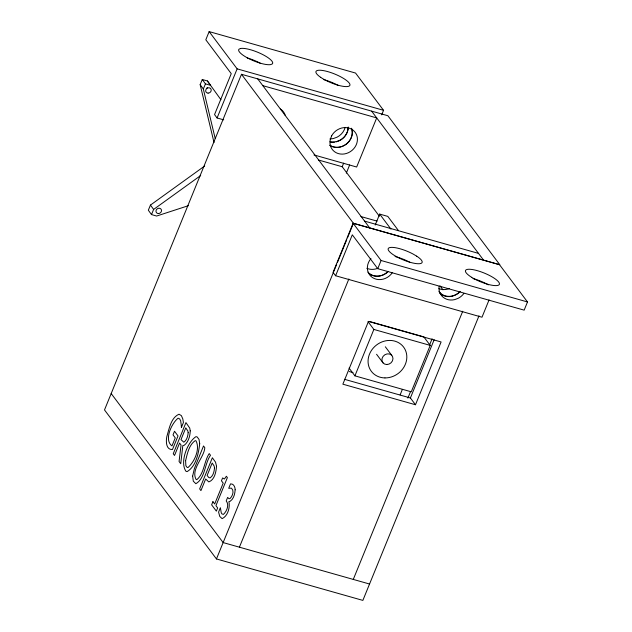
<?xml version="1.0" encoding="UTF-8"?>
<svg xmlns="http://www.w3.org/2000/svg" width="632" height="632" viewBox="0 0 632 632"><rect width="100%" height="100%" fill="white"/><g stroke="black" fill="none" stroke-linecap="round" stroke-linejoin="round"><path stroke-width="0.95" d="M381.688 114.858L383.545 110.308L355.555 73.051L209.145 31.6L205.811 39.784L231.249 73.652L214.548 114.59L217.092 117.971L223.704 119.843M217.092 117.971L237.134 68.856L209.145 31.6M241.479 74.284L353.43 223.301L499.841 264.753L387.882 115.735L241.479 74.284L104.501 409.931L216.46 558.949L362.863 600.4L478.993 315.842M379.358 216.191L342.196 166.73L343.658 163.127M346.304 173.16L349.654 164.952M335.6 275.75L352.3 234.82L377.746 268.687L524.157 310.146L527.499 301.954L499.509 264.705L353.098 223.246L333.056 272.368L335.6 275.75L482.003 317.209L489.057 299.923M216.46 558.949L336.682 264.35M337.425 262.525L346.731 239.718M347.474 237.893L353.43 223.301M239.41 547.178L348.856 278.988M375.203 225.047L379.674 214.098L387.803 216.397L398.476 230.609M377.746 268.687L381.088 260.502L353.098 223.246M391.429 327.7L423.803 336.864L430.218 345.396L411.274 391.808L354.915 375.85L373.86 329.438L368.029 321.68M400.135 394.874L402.371 389.399M407.893 398.089L410.5 391.698M429.499 345.151L432.106 338.76M415.485 404.749L342.86 384.185L368.48 321.404L441.104 341.967L415.485 404.749L410.397 397.978L434.16 339.74M353.28 579.418L462.727 311.236M204.689 165.987L150.456 205.076L148.33 210.211L151.498 214.58L156.625 216.033L188.375 205.692M214.035 142.548L200.162 84.633L202.28 79.498L207.399 80.951L210.567 85.312L205.447 83.866L202.28 79.498M151.498 214.58L153.615 209.445L200.676 175.522M215.157 138.369L203.322 89.001L205.447 83.866M336.169 141.837L339.653 140.541A14.418 12.782 -36.9 0 0 348.169 127.277M237.134 68.856L383.545 110.308M262.833 85.66L376.704 117.907L356.661 167.022L313.962 154.935M318.473 160.007L342.196 166.73M360.943 216.547L377.075 221.113M364.609 221.129L478.479 253.377M381.088 260.502L527.499 301.954M369.293 321.427L390.505 327.439M373.86 329.438L430.218 345.396M349.243 371.529L353.004 372.596M344.377 379.279L410.397 397.978M369.546 584.023L223.136 542.572L111.185 393.554M371.616 111.129L483.575 260.147M439.975 285.846L442.945 289.788M379.674 214.098L390.939 229.092M257.745 78.889L369.696 227.907M385.33 346.786L391.824 355.437M376.561 354.268L383.063 362.918M349.085 368.093L354.915 375.85M200.162 84.633L203.322 89.001M150.456 205.076L153.615 209.445M207.399 80.951L220.939 99.73M460.104 291.542A14.418 12.782 -36.9 0 1 455.617 294.939L452.133 296.234A14.418 12.782 -36.9 0 1 439.319 292.608M463.841 293.485A14.418 12.782 -36.9 0 1 458.168 298.32L454.677 299.623A14.418 12.782 -36.9 0 1 439.09 286.478M388.072 271.389A14.299 12.672 -36.9 0 1 368.654 273.198M392.369 272.613A14.299 12.672 -36.9 0 1 372.532 277.598A14.299 12.672 -36.9 0 1 370.952 258.575M395.063 256.521A18.304 4.74 22.2 0 1 409.726 262.209M473.013 278.578A18.304 4.74 22.2 0 1 488.402 284.866M334.36 142.16A14.418 12.782 -36.9 0 1 330.773 142.121M345.159 127.388A14.418 12.782 -36.9 0 1 337.109 137.16L333.625 138.455A14.418 12.782 -36.9 0 1 330.007 138.866M247.238 57.947A18.304 4.74 22.2 0 1 260.234 63.192M323.789 79.632A18.304 4.74 22.2 0 1 338.397 85.557M387.313 272.368A14.418 12.782 -36.9 0 1 367.887 272.139M459.891 291.747A14.299 12.672 -36.9 0 1 457.742 293.548L454.471 295.318A14.299 12.672 -36.9 0 1 438.861 291.281M377.383 268.45A14.418 12.782 -36.9 0 1 366.876 268.316M449.376 288.54A14.299 12.672 -36.9 0 1 438.924 288.642M351.779 128.873A14.299 12.672 -36.9 0 1 346.154 144.254A14.299 12.672 -36.9 0 1 329.817 145.186M280.363 109.02A14.418 12.782 -36.9 0 1 285.332 115.561M207.486 87.453A2.884 2.552 -35.9 0 1 206.348 88.417M351.495 128.233A14.418 12.782 -36.9 0 1 348.216 142.295A14.418 12.782 -36.9 0 1 333.98 147.114M333.135 146.9A14.418 12.782 -36.9 0 1 329.999 145.526M348.24 127.095A14.418 12.782 -36.9 0 1 329.975 141.781M192.634 476.133L193.313 481.181L195.833 483.709C205.234 478.464 204.594 463.382 210.511 455.301L209.224 453.586C204.057 461.281 204.239 473.684 196.813 479.664L196.118 479.483C190.501 469.537 204.349 457.181 204.8 447.693L203.512 445.979L194.387 468.541L192.634 476.133M181.321 425.391L181.392 427.509L183.43 422.516L182.798 418.866L181.36 415.627L179.014 414.213C170.901 417.736 169.242 428.694 166.88 436.38C165.861 440.907 165.821 450 172.473 449.518L178.019 435.93L174.511 431.253L173.026 434.895L175.262 437.873L171.975 445.923C163.696 439.919 171.714 423.14 178.137 418.155L179.741 418.992L180.665 420.865L181.321 425.391M190.232 430.858C190.082 436.048 188.502 441.989 184.228 445.284L182.822 445.584L180.736 463.714L179.069 461.494L181.052 445.031L179.583 443.079L174.527 455.459L173.247 453.744L185.95 422.611L189.719 428.077L190.232 430.858M214.493 467.925C214.248 471.496 213.229 475.833 210.093 477.918L208.742 477.468L207.114 475.462L212.194 463.019L214.161 466.061L214.493 467.925M216.523 466.298C216.081 471.843 214.698 479.862 208.805 481.908L205.669 479.001L200.936 490.606L199.649 488.892L212.352 457.758L215.536 462.166L216.523 466.298M188.162 432.691C187.909 436.104 186.835 440.235 183.849 442.203L180.989 439.627L185.784 427.872L187.862 431.016L188.162 432.691M199.712 443.696C198.511 453.476 196.086 466.274 187.127 471.622L185.982 471.298C179.52 462.292 187.443 442.013 195.991 436.641L197.16 436.941L199.025 439.438L199.712 443.696M235.143 489.8C234.914 493.979 233.745 498.901 230.064 501.334L228.903 501.595C230.143 507.543 227.899 516.004 222.101 518.643L219.778 516.462L218.585 512.125L220.378 507.709L221.24 512.71L221.84 513.848L223.388 514.448C226.785 511.32 229.495 505 226.217 500.892L227.631 497.416L228.989 498.711L230.032 498.553C232.592 496.136 234.527 490.788 231.43 488.149L228.713 488.307L230.514 483.891C233.706 483.583 235.199 487.114 235.143 489.8M185.611 460.673L185.871 465.721L187.151 467.419L187.973 467.569C194.506 461.755 200.305 449.162 196.007 440.82L195.201 440.646C188.992 444.928 187.317 453.697 185.611 460.673M331.634 135.88L330.346 139.238A14.299 12.672 -36.9 0 0 346.423 153.473A14.299 12.672 -36.9 0 0 354.742 131.78A14.299 12.672 -36.9 0 0 331.634 135.88M212.929 501.666L211.633 504.842L216.349 511.122L217.645 507.946L215.931 505.663L227.386 477.602L226.375 476.259L224.447 478.993L222.606 477.95L221.445 480.794L223.199 483.132L214.683 503.996L212.929 501.666M240.571 48.49L239.038 49.162A18.304 4.74 22.2 0 0 249.806 59.108A18.304 4.74 22.2 0 0 270.773 64.582L272.305 63.911A18.304 4.74 22.2 0 0 261.537 53.965A18.304 4.74 22.2 0 0 240.571 48.49M416.701 256.158L413.067 254.025A18.304 4.74 22.2 0 0 391.224 247.381A18.304 4.74 22.2 0 0 393.618 254.957L397.259 257.09A18.304 4.74 22.2 0 0 419.103 263.734A18.304 4.74 22.2 0 0 416.701 256.158M471.662 277.322A18.304 4.74 22.2 0 0 499.248 284.574A18.304 4.74 22.2 0 0 476.354 270.393A18.304 4.74 22.2 0 0 471.662 277.322M320.645 77.317A18.304 4.74 22.2 0 0 349.306 85.992A18.304 4.74 22.2 0 0 328.838 71.93A18.304 4.74 22.2 0 0 320.645 77.317M384.967 377.92A20.184 17.893 -36.9 0 0 405.333 350.002A20.184 17.893 -36.9 0 0 372.027 349.599A20.184 17.893 -36.9 0 0 384.967 377.92M386.737 364.53A5.767 5.111 -36.9 0 0 392.551 356.559A5.767 5.111 -36.9 0 0 383.039 356.44A5.767 5.111 -36.9 0 0 386.737 364.53M208.086 93.117A2.884 2.552 -35.9 0 0 211.009 89.144A2.884 2.552 -35.9 0 0 206.245 89.08A2.884 2.552 -35.9 0 0 208.086 93.117M158.379 213.561A2.884 2.552 -35.9 0 0 161.302 209.587A2.884 2.552 -35.9 0 0 156.538 209.532A2.884 2.552 -35.9 0 0 158.379 213.561"/></g></svg>
